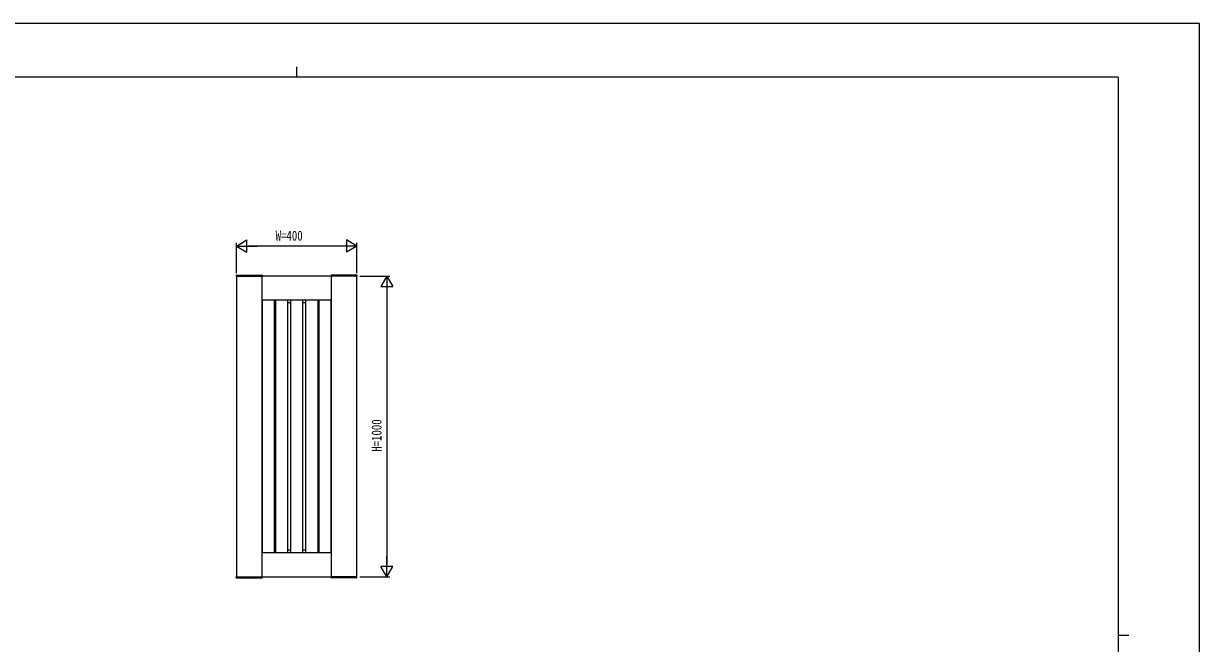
# Model space of a CAD drawing. Units: millimetres on the paper. Extents: x -297 to 297, y -210 to 210.
# Drawn here: x -93.7 to 297, y 3.9 to 210 of the extents above; entities that cross this region are included whole.
import ezdxf
from ezdxf.enums import TextEntityAlignment as Align

# ---------------------------------------------------------------- set-up
doc = ezdxf.new("R2010")
doc.units = ezdxf.units.MM
for name, color, linetype in [('0-2_YKK_A1', 4, 'Continuous'), ('0-3_YKK_D', 6, 'Continuous'), ('0-4_YKK_ZWAK', 7, 'Continuous')]:
    doc.layers.add(name, color=color, linetype=linetype)
doc.styles.add('ＭＳ ゴシック', font='')
doc.styles.get('ＭＳ ゴシック').set_extended_font_data('MS Gothic')

msp = doc.modelspace()

# ---------------------------------------------------------------- linework, layer by layer
at = {"layer": '0-2_YKK_A1'}
for p, q in [((-23.035, 126.287), (-23.049, 126.032)), ((-23.049, 126.032), (-14.449, 126.032)), ((-22.935, 126.382), (-14.562, 126.382)), ((-14.499, 126.032), (-14.499, 26.032)), ((-14.462, 126.287), (-14.449, 126.032)), ((8.465, 126.287), (8.451, 126.032)), ((17.051, 126.032), (8.451, 126.032)), ((8.501, 126.032), (8.501, 26.032)), ((16.938, 126.382), (8.565, 126.382)), ((17.038, 126.287), (17.051, 126.032)), ((8.501, 118.032), (-14.499, 118.032)), ((-14.419, 118.032), (-14.419, 34.032)), ((-10.419, 118.032), (-10.419, 34.032)), ((-9.999, 118.032), (-9.999, 34.032)), ((-5.999, 118.032), (-5.999, 34.032)), ((-4.999, 118.032), (-4.999, 34.032)), ((-0.999, 118.032), (-0.999, 34.032)), ((0.001, 118.032), (0.001, 34.032)), ((4.001, 118.032), (4.001, 34.032)), ((4.421, 118.032), (4.421, 34.032)), ((8.421, 118.032), (8.421, 34.032)), ((-14.419, 117.152), (-14.499, 117.152)), ((-9.999, 117.152), (-10.419, 117.152)), ((-4.999, 117.152), (-5.999, 117.152)), ((0.001, 117.152), (-0.999, 117.152)), ((4.421, 117.152), (4.001, 117.152)), ((8.501, 117.152), (8.421, 117.152)), ((-14.419, 34.912), (-14.499, 34.912)), ((8.501, 34.032), (-14.499, 34.032)), ((-9.999, 34.912), (-10.419, 34.912)), ((-4.999, 34.912), (-5.999, 34.912)), ((0.001, 34.912), (-0.999, 34.912)), ((4.421, 34.912), (4.001, 34.912)), ((8.501, 34.912), (8.421, 34.912)), ((-23.049, 26.032), (-14.449, 26.032)), ((-23.035, 25.777), (-23.049, 26.032)), ((-22.935, 25.682), (-14.562, 25.682)), ((-14.462, 25.777), (-14.449, 26.032)), ((17.051, 26.032), (8.451, 26.032)), ((8.465, 25.777), (8.451, 26.032)), ((16.938, 25.682), (8.565, 25.682)), ((17.038, 25.777), (17.051, 26.032))]:
    msp.add_line(p, q, dxfattribs=at)
msp.add_lwpolyline([(17.001, 126.032), (-22.999, 126.032), (-22.999, 26.032), (17.001, 26.032)], close=True, dxfattribs=at)
for centre, start, end in [((-22.935, 126.282), 90, 177), ((-14.562, 126.282), 3, 90), ((8.565, 126.282), 90, 177), ((16.938, 126.282), 3, 90), ((-22.935, 25.782), 183, 270), ((-14.562, 25.782), 270, 357), ((8.565, 25.782), 183, 270), ((16.938, 25.782), 270, 357)]:
    msp.add_arc(centre, 0.1, start, end, dxfattribs=at)
at = {"layer": '0-3_YKK_D'}
for p, q in [((-22.999, 136.032), (-19.535, 138.032)), ((-22.999, 127.032), (-22.999, 137.032)), ((-19.535, 134.032), (-19.535, 138.032)), ((17.001, 136.032), (13.537, 138.032)), ((13.537, 138.032), (13.537, 134.032)), ((17.001, 127.032), (17.001, 137.032)), ((-22.999, 136.032), (-19.535, 134.032)), ((-22.999, 136.032), (-16.07, 136.032)), ((13.001, 136.032), (-18.999, 136.032)), ((17.001, 136.032), (10.073, 136.032)), ((17.001, 136.032), (13.537, 134.032)), ((18.001, 126.032), (28.001, 126.032)), ((27.001, 126.032), (25.001, 122.568)), ((27.001, 126.032), (29.001, 122.568)), ((27.001, 126.032), (27.001, 119.104)), ((25.001, 122.568), (29.001, 122.568)), ((27.001, 122.032), (27.001, 30.032)), ((27.001, 26.032), (27.001, 32.96)), ((27.001, 26.032), (25.001, 29.496)), ((29.001, 29.496), (25.001, 29.496)), ((27.001, 26.032), (29.001, 29.496)), ((18.001, 26.032), (28.001, 26.032))]:
    msp.add_line(p, q, dxfattribs=at)
at = {"layer": '0-4_YKK_ZWAK'}
for p, q in [((-2.999, 195.65), (-2.999, 192.15)), ((270.001, 192.15), (-275.999, 192.15)), ((270.001, 192.15), (270.001, -178.85)), ((270.001, 6.65), (273.501, 6.65))]:
    msp.add_line(p, q, dxfattribs=at)
msp.add_lwpolyline([(-297, -210), (297, -210), (297, 210), (-297, 210)], close=True, dxfattribs=at)

# ---------------------------------------------------------------- texts
at = {"layer": '0-3_YKK_D', "style": 'ＭＳ ゴシック', "width": 0.8}
msp.add_text('W=400', height=3.299, dxfattribs=at).set_placement((-9.959, 136.832), align=Align.BOTTOM_LEFT)
msp.add_text('H=1000', height=3.299, rotation=90, dxfattribs=at).set_placement((26.201, 67.632), align=Align.BOTTOM_LEFT)

doc.saveas('drawing.dxf')
